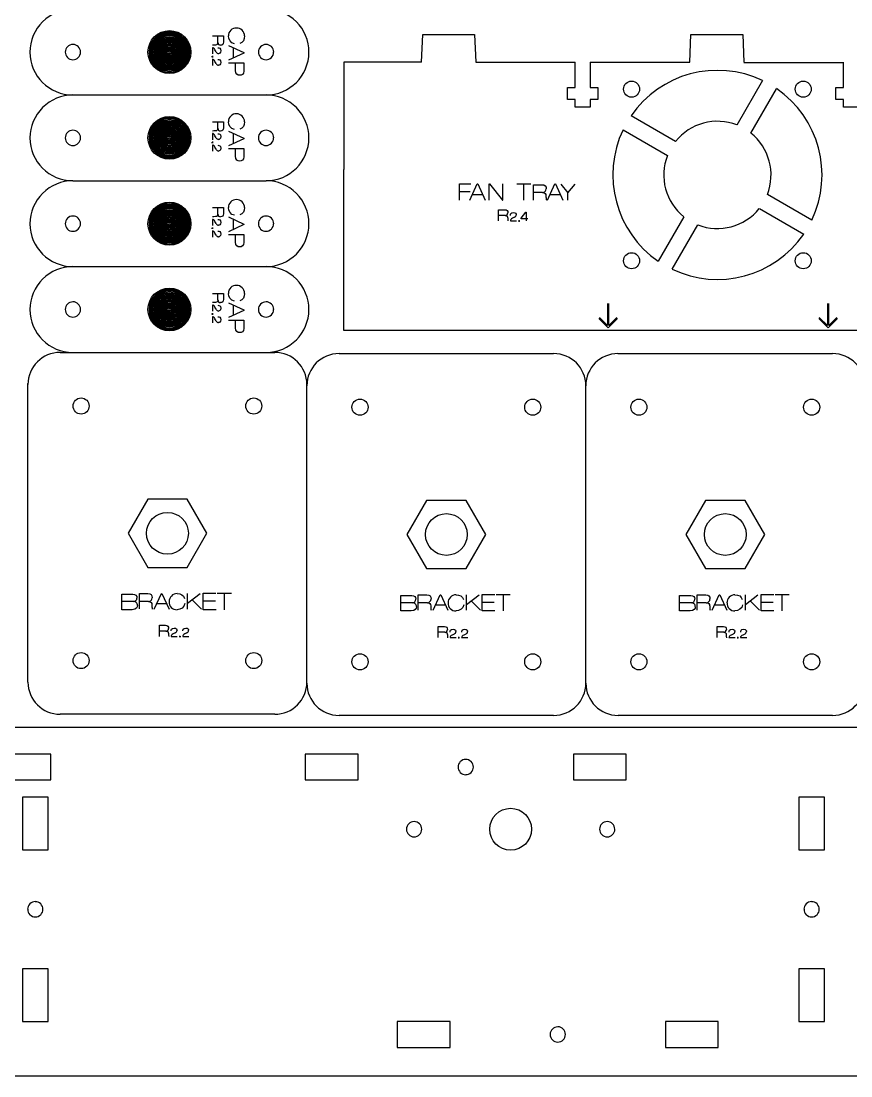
# Model space of a CAD drawing. Extents: x 49 to 1952, y 75 to 1350.
# Drawn here: x 808.9 to 963.6, y 959.5 to 1156.2 of the extents above; entities that cross this region are included whole.
import ezdxf

# ---------------------------------------------------------------- set-up
doc = ezdxf.new("R2010")
doc.units = 0
doc.header["$MEASUREMENT"] = 0
for name, color, linetype in [('4_8MM_TABS_-_PLYWOOD', 160, 'Continuous'), ('PASS_1', 1, 'Continuous'), ('PASS_2', 5, 'Continuous'), ('PASS_3', 7, 'Continuous'), ('RASTER_-_LETTERS', 3, 'Continuous'), ('RASTER_30__-_PLYWOOD', 3, 'Continuous'), ('T-SLOT_-_PLYWOOD', 7, 'Continuous')]:
    doc.layers.add(name, color=color, linetype=linetype)

msp = doc.modelspace()

# ---------------------------------------------------------------- linework, layer by layer
at = {"layer": '4_8MM_TABS_-_PLYWOOD', "color": 5}
for p, q in [((814.44, 1019.54), (804.59, 1019.54)), ((814.44, 1014.74), (814.44, 1019.54)), ((871.69, 1019.54), (861.84, 1019.54)), ((861.84, 1019.54), (861.84, 1014.74)), ((871.69, 1014.74), (871.69, 1019.54)), ((921.69, 1019.54), (911.84, 1019.54)), ((911.84, 1019.54), (911.84, 1014.74)), ((921.69, 1014.74), (921.69, 1019.54)), ((804.59, 1014.74), (814.44, 1014.74)), ((861.84, 1014.74), (871.69, 1014.74)), ((911.84, 1014.74), (921.69, 1014.74)), ((809.14, 1011.54), (809.14, 1001.69)), ((813.94, 1011.54), (809.14, 1011.54)), ((813.94, 1001.69), (813.94, 1011.54)), ((953.85, 1011.54), (953.85, 1001.69)), ((958.65, 1011.54), (953.85, 1011.54)), ((958.65, 1001.69), (958.65, 1011.54)), ((809.14, 1001.69), (813.94, 1001.69)), ((953.85, 1001.69), (958.65, 1001.69)), ((809.14, 979.51), (809.14, 969.66)), ((813.94, 979.51), (809.14, 979.51)), ((813.94, 969.66), (813.94, 979.51)), ((953.85, 979.51), (953.85, 969.66)), ((958.65, 979.51), (953.85, 979.51)), ((958.65, 969.66), (958.65, 979.51)), ((809.14, 969.66), (813.94, 969.66)), ((888.85, 969.66), (879, 969.66)), ((879, 969.66), (879, 964.86)), ((888.85, 964.86), (888.85, 969.66)), ((938.85, 969.66), (929, 969.66)), ((929, 969.66), (929, 964.86)), ((938.85, 964.86), (938.85, 969.66)), ((953.85, 969.66), (958.65, 969.66)), ((879, 964.86), (888.85, 964.86)), ((929, 964.86), (938.85, 964.86))]:
    msp.add_line(p, q, dxfattribs=at)
for centre, radius, start, end in [((891.76, 1017.14), 1.42, 89.9877, 179.9981), ((891.77, 1017.14), 1.43, 180.0473, 269.9669), ((891.77, 1017.14), 1.42, 359.9969, 90.0158), ((891.77, 1017.14), 1.42, 269.9903, 359.9969), ((811.54, 990.6), 1.43, 90.0473, 179.9669), ((811.54, 990.6), 1.42, 359.9877, 89.9981), ((956.25, 990.6), 1.43, 90.0473, 179.9669), ((956.25, 990.6), 1.42, 359.9877, 89.9981), ((811.54, 990.6), 1.42, 179.9903, 269.9969), ((811.54, 990.6), 1.42, 269.9969, 0.0158), ((956.25, 990.6), 1.42, 179.9903, 269.9969), ((956.25, 990.6), 1.42, 269.9969, 0.0158), ((908.93, 967.26), 1.42, 89.9903, 179.9969), ((908.93, 967.26), 1.43, 0.0473, 89.9669), ((908.93, 967.26), 1.42, 179.9969, 270.0158), ((908.93, 967.26), 1.42, 269.9877, 359.9981)]:
    msp.add_arc(centre, radius, start, end, dxfattribs=at)
at = {"layer": 'PASS_1'}
for p, q in [((883.53, 1148.55), (883.75, 1153.75)), ((883.75, 1153.75), (893.42, 1153.75)), ((893.42, 1153.75), (893.64, 1148.55)), ((933.53, 1148.55), (933.75, 1153.75)), ((933.75, 1153.75), (943.42, 1153.75)), ((943.42, 1153.75), (943.63, 1148.55)), ((883.53, 1148.55), (869.07, 1148.55)), ((869.07, 1148.55), (869.07, 1128.55)), ((893.64, 1148.55), (912.17, 1148.55)), ((914.97, 1148.55), (933.53, 1148.55)), ((943.63, 1148.54), (962.17, 1148.54)), ((818.54, 1142.46), (854.54, 1142.46)), ((869.07, 1098.55), (869.07, 1128.55)), ((818.54, 1126.46), (854.54, 1126.46)), ((818.54, 1110.46), (854.54, 1110.46)), ((1011.11, 1098.55), (869.07, 1098.55)), ((816.17, 1094.46), (856.16, 1094.46)), ((868.16, 1094.24), (908.16, 1094.24)), ((920.15, 1094.24), (960.15, 1094.24)), ((810.17, 1032.98), (810.17, 1088.68)), ((862.16, 1032.76), (862.16, 1088.46)), ((914.16, 1032.76), (914.16, 1088.46)), ((856.16, 1026.98), (816.17, 1026.98)), ((908.16, 1026.76), (868.16, 1026.76)), ((960.15, 1026.76), (920.16, 1026.76))]:
    msp.add_line(p, q, dxfattribs=at)
for centre in [(922.68, 1143.55), (954.68, 1143.55), (922.68, 1111.55), (954.68, 1111.55)]:
    msp.add_circle(centre, 1.5, dxfattribs=at)
for centre, radius, start, end in [((818.54, 1150.46), 8, 90, 180.0023), ((854.54, 1150.46), 8, 359.9978, 89.9999), ((818.54, 1150.46), 8, 180.0016, 270.0009), ((854.54, 1150.46), 8, 269.9996, 359.9978), ((818.54, 1134.46), 8, 90, 180.0023), ((854.54, 1134.46), 8, 359.9978, 89.9999), ((818.54, 1134.46), 8, 180.0016, 270.0009), ((854.54, 1134.46), 8, 269.9996, 359.9978), ((818.54, 1118.46), 8, 90, 180.0023), ((854.54, 1118.46), 8, 359.9978, 89.9999), ((818.54, 1118.46), 8, 180.0016, 270.0009), ((854.54, 1118.46), 8, 269.9996, 359.9978), ((818.54, 1102.46), 8, 90, 180.0023), ((854.54, 1102.46), 8, 359.9978, 89.9999), ((818.54, 1102.46), 8, 180.0016, 270.0009), ((854.54, 1102.46), 8, 269.9996, 359.9978), ((816.17, 1088.46), 6, 90, 180), ((856.16, 1088.46), 6, 0.0004, 89.9993), ((868.16, 1088.24), 6, 90, 180), ((908.16, 1088.24), 6, 0.0004, 89.9993), ((920.15, 1088.24), 6, 90, 180), ((960.15, 1088.24), 6, 0.0004, 89.9993), ((816.17, 1032.98), 6, 180, 270), ((856.16, 1032.98), 6, 270.0004, 359.9996), ((868.16, 1032.76), 6, 180, 270), ((908.16, 1032.76), 6, 270.0004, 359.9996), ((920.16, 1032.76), 6, 180, 270), ((960.15, 1032.76), 6, 270.0004, 359.9996)]:
    msp.add_arc(centre, radius, start, end, dxfattribs=at)
at = {"layer": 'PASS_2', "color": 5}
for p, q in [((947.11, 1145.13), (942.33, 1136.86)), ((944.93, 1135.36), (949.7, 1143.63)), ((930.87, 1133.79), (922.6, 1138.57)), ((921.1, 1135.97), (929.37, 1131.19)), ((956.27, 1119.12), (948, 1123.9)), ((946.5, 1121.3), (954.77, 1116.53)), ((932.44, 1119.73), (927.66, 1111.46)), ((930.26, 1109.96), (935.04, 1118.23))]:
    msp.add_line(p, q, dxfattribs=at)
for centre, radius in [((820.07, 1084.46), 1.5), ((852.26, 1084.46), 1.5), ((872.06, 1084.24), 1.5), ((904.26, 1084.24), 1.5), ((924.05, 1084.24), 1.5), ((956.25, 1084.24), 1.5), ((836.17, 1060.72), 3.9), ((888.16, 1060.5), 3.9), ((940.15, 1060.5), 3.9), ((820.07, 1036.98), 1.5), ((852.26, 1036.98), 1.5), ((872.06, 1036.76), 1.5), ((904.26, 1036.76), 1.5), ((924.05, 1036.76), 1.5), ((956.25, 1036.76), 1.5)]:
    msp.add_circle(centre, radius, dxfattribs=at)
for centre, radius, start, end in [((818.54, 1150.46), 1.42, 89.9937, 180.0077), ((818.54, 1150.46), 1.43, 0.0249, 89.9609), ((854.54, 1150.46), 1.42, 89.9937, 180.0077), ((854.54, 1150.46), 1.43, 0.0249, 89.9609), ((818.54, 1150.46), 1.42, 179.9869, 270.0131), ((818.54, 1150.46), 1.42, 270.0131, 359.9997), ((854.54, 1150.46), 1.42, 179.9869, 270.0131), ((854.54, 1150.46), 1.42, 270.0131, 359.9997), ((938.68, 1127.55), 19.5, 64.4117, 145.5883), ((938.68, 1127.55), 19.5, 334.4117, 55.5883), ((938.68, 1127.55), 10, 68.6269, 141.3731), ((818.54, 1134.46), 1.42, 89.9937, 180.0077), ((818.54, 1134.46), 1.43, 0.0249, 89.9609), ((854.54, 1134.46), 1.42, 89.9937, 180.0077), ((854.54, 1134.46), 1.43, 0.0249, 89.9609), ((938.68, 1127.55), 19.5, 154.4117, 235.5883), ((938.68, 1127.55), 10, 338.6269, 51.3731), ((818.54, 1134.46), 1.42, 179.9869, 270.0131), ((818.54, 1134.46), 1.42, 270.0131, 359.9997), ((854.54, 1134.46), 1.42, 179.9869, 270.0131), ((854.54, 1134.46), 1.42, 270.0131, 359.9997), ((938.68, 1127.55), 10, 158.6269, 231.3731), ((938.68, 1127.55), 10, 248.6269, 321.3731), ((818.54, 1118.46), 1.42, 89.9937, 180.0077), ((818.54, 1118.46), 1.43, 0.0249, 89.9609), ((854.54, 1118.46), 1.42, 89.9937, 180.0077), ((854.54, 1118.46), 1.43, 0.0249, 89.9609), ((818.54, 1118.46), 1.42, 179.9869, 270.0131), ((818.54, 1118.46), 1.42, 270.0131, 359.9997), ((854.54, 1118.46), 1.42, 179.9869, 270.0131), ((854.54, 1118.46), 1.42, 270.0131, 359.9997), ((938.68, 1127.55), 19.5, 244.4117, 325.5883), ((818.54, 1102.46), 1.42, 89.9937, 180.0077), ((818.54, 1102.46), 1.43, 0.0249, 89.9609), ((854.54, 1102.46), 1.42, 89.9937, 180.0077), ((854.54, 1102.46), 1.43, 0.0249, 89.9609), ((818.54, 1102.46), 1.42, 179.9869, 270.0131), ((818.54, 1102.46), 1.42, 270.0131, 359.9997), ((854.54, 1102.46), 1.42, 179.9869, 270.0131), ((854.54, 1102.46), 1.42, 270.0131, 359.9997), ((882.14, 1005.54), 1.42, 89.987, 180.013), ((882.14, 1005.54), 1.42, 179.9954, 270.006), ((882.14, 1005.54), 1.42, 359.9988, 89.987), ((882.14, 1005.54), 1.43, 270.037, 359.9758), ((918.14, 1005.54), 1.42, 89.9881, 180.0133), ((918.14, 1005.54), 1.42, 179.9949, 270.0051), ((918.14, 1005.54), 1.42, 359.9977, 89.9881), ((918.14, 1005.54), 1.43, 270.0379, 359.9749)]:
    msp.add_arc(centre, radius, start, end, dxfattribs=at)
at = {"layer": 'PASS_3'}
for p, q in [((666.14, 1024.54), (1010.14, 1024.54)), ((750.61, 959.54), (925.62, 959.54)), ((925.62, 959.54), (1010.28, 959.54))]:
    msp.add_line(p, q, dxfattribs=at)
at = {"layer": 'RASTER_-_LETTERS'}
for p, q in [((844.54, 1153.46), (846.62, 1153.46)), ((845.55, 1152.24), (845.55, 1153.46)), ((846.62, 1153.46), (846.62, 1152.32)), ((844.54, 1151.27), (844.54, 1150.12)), ((845.22, 1150.49), (845.02, 1150.87)), ((847.54, 1151.71), (850.41, 1150.39)), ((848.49, 1149.4), (848.49, 1151.28)), ((844.4, 1149.62), (844.68, 1149.62)), ((844.54, 1149.76), (844.54, 1149.48)), ((844.54, 1149.11), (844.54, 1147.96)), ((850.41, 1150.28), (847.54, 1148.96)), ((850.41, 1150.39), (850.41, 1150.28)), ((845.22, 1148.33), (845.02, 1148.71)), ((847.54, 1148.46), (850.4, 1148.46)), ((848.84, 1147.04), (848.85, 1148.46)), ((850.4, 1148.46), (850.4, 1146.93)), ((844.54, 1137.46), (846.62, 1137.46)), ((845.55, 1136.24), (845.55, 1137.46)), ((846.62, 1137.46), (846.62, 1136.32)), ((844.54, 1135.27), (844.54, 1134.12)), ((847.54, 1135.71), (850.41, 1134.39)), ((848.49, 1133.4), (848.49, 1135.28)), ((844.4, 1133.62), (844.68, 1133.62)), ((844.54, 1133.76), (844.54, 1133.48)), ((844.54, 1133.11), (844.54, 1131.96)), ((845.22, 1134.49), (845.02, 1134.87)), ((850.41, 1134.28), (847.54, 1132.96)), ((850.41, 1134.39), (850.41, 1134.28)), ((845.22, 1132.33), (845.02, 1132.71)), ((847.54, 1132.46), (850.4, 1132.46)), ((848.84, 1131.04), (848.85, 1132.46)), ((850.4, 1132.46), (850.4, 1130.93)), ((890.6, 1122.86), (890.6, 1125.88)), ((890.6, 1125.88), (892.72, 1125.88)), ((892.52, 1122.86), (893.91, 1125.88)), ((893.91, 1125.88), (894.02, 1125.88)), ((894.02, 1125.88), (895.41, 1122.86)), ((896.12, 1122.86), (896.12, 1125.88)), ((896.12, 1125.88), (896.23, 1125.88)), ((896.23, 1125.88), (898.61, 1122.86)), ((898.71, 1122.86), (898.71, 1125.88)), ((901.29, 1125.88), (903.9, 1125.88)), ((902.6, 1122.86), (902.6, 1125.88)), ((904.4, 1122.86), (904.4, 1125.73)), ((904.4, 1125.73), (905.98, 1125.73)), ((906.99, 1122.86), (908.38, 1125.88)), ((908.38, 1125.88), (908.49, 1125.88)), ((908.49, 1125.88), (909.87, 1122.86)), ((909.47, 1125.85), (910.8, 1124.21)), ((910.8, 1124.21), (912.14, 1125.85)), ((890.6, 1124.47), (892.6, 1124.47)), ((894.95, 1123.85), (892.97, 1123.85)), ((906.09, 1124.25), (904.4, 1124.25)), ((909.41, 1123.85), (907.44, 1123.85)), ((910.8, 1122.86), (910.8, 1124.21)), ((844.54, 1121.46), (846.62, 1121.46)), ((845.55, 1120.24), (845.55, 1121.46)), ((846.62, 1121.46), (846.62, 1120.32)), ((898.61, 1122.86), (898.71, 1122.86)), ((844.54, 1119.27), (844.54, 1118.12)), ((847.54, 1119.71), (850.41, 1118.39)), ((848.49, 1117.4), (848.49, 1119.28)), ((897.9, 1118.97), (897.9, 1121.05)), ((897.9, 1121.05), (899.04, 1121.05)), ((899.12, 1119.98), (897.9, 1119.98)), ((900.87, 1119.65), (900.49, 1119.46)), ((902.08, 1119.46), (902.98, 1120.59)), ((902.08, 1119.39), (902.08, 1119.46)), ((903.04, 1119.39), (902.08, 1119.39)), ((902.98, 1120.59), (903.04, 1120.59)), ((903.04, 1120.59), (903.04, 1119.39)), ((903.37, 1119.39), (903.04, 1119.39)), ((903.04, 1119.39), (903.04, 1118.97)), ((844.4, 1117.62), (844.68, 1117.62)), ((844.54, 1117.76), (844.54, 1117.48)), ((845.22, 1118.49), (845.02, 1118.87)), ((850.41, 1118.28), (847.54, 1116.96)), ((850.41, 1118.39), (850.41, 1118.28)), ((900.09, 1118.97), (901.24, 1118.97)), ((901.6, 1118.97), (901.88, 1118.97)), ((901.74, 1118.83), (901.74, 1119.11)), ((844.54, 1117.11), (844.54, 1115.96)), ((845.22, 1116.33), (845.02, 1116.71)), ((847.54, 1116.46), (850.4, 1116.46)), ((848.84, 1115.04), (848.85, 1116.46)), ((850.4, 1116.46), (850.4, 1114.93)), ((844.54, 1105.46), (846.62, 1105.46)), ((845.55, 1104.24), (845.55, 1105.46)), ((846.62, 1105.46), (846.62, 1104.32)), ((847.54, 1103.71), (850.41, 1102.39)), ((918.18, 1103.55), (918.18, 1099.46)), ((918.43, 1099.46), (918.43, 1103.55)), ((959.18, 1103.55), (959.18, 1099.46)), ((959.43, 1099.46), (959.43, 1103.55)), ((844.4, 1101.62), (844.68, 1101.62)), ((844.54, 1103.27), (844.54, 1102.12)), ((844.54, 1101.76), (844.54, 1101.48)), ((845.22, 1102.49), (845.02, 1102.87)), ((850.41, 1102.28), (847.54, 1100.96)), ((848.49, 1101.4), (848.49, 1103.28)), ((850.41, 1102.39), (850.41, 1102.28)), ((844.54, 1101.11), (844.54, 1099.96)), ((845.22, 1100.33), (845.02, 1100.71)), ((847.54, 1100.46), (850.4, 1100.46)), ((848.84, 1099.04), (848.85, 1100.46)), ((850.4, 1100.46), (850.4, 1098.93)), ((918.31, 1099.03), (916.57, 1100.77)), ((918.18, 1099.46), (916.68, 1100.96)), ((920.05, 1100.77), (918.31, 1099.03)), ((919.93, 1100.95), (918.43, 1099.46)), ((959.31, 1099.03), (957.57, 1100.77)), ((959.18, 1099.46), (957.68, 1100.96)), ((961.05, 1100.77), (959.31, 1099.03)), ((960.93, 1100.95), (959.43, 1099.46)), ((832.49, 1067.09), (828.82, 1060.72)), ((839.84, 1067.09), (832.49, 1067.09)), ((843.52, 1060.72), (839.84, 1067.09)), ((884.48, 1066.86), (880.81, 1060.5)), ((891.83, 1066.86), (884.48, 1066.86)), ((895.51, 1060.5), (891.83, 1066.86)), ((936.48, 1066.86), (932.8, 1060.5)), ((943.83, 1066.86), (936.48, 1066.86)), ((947.5, 1060.5), (943.83, 1066.86)), ((828.82, 1060.72), (832.49, 1054.36)), ((839.84, 1054.36), (843.52, 1060.72)), ((880.81, 1060.5), (884.48, 1054.13)), ((891.83, 1054.13), (895.51, 1060.5)), ((932.8, 1060.5), (936.48, 1054.13)), ((943.83, 1054.13), (947.5, 1060.5)), ((832.49, 1054.36), (839.84, 1054.36)), ((884.48, 1054.13), (891.83, 1054.13)), ((936.48, 1054.13), (943.83, 1054.13)), ((827.66, 1049.35), (829.72, 1049.35)), ((827.66, 1046.48), (827.66, 1049.35)), ((830.94, 1046.61), (830.94, 1049.48)), ((830.94, 1049.48), (832.52, 1049.48)), ((833.72, 1046.6), (835.04, 1049.47)), ((835.04, 1049.47), (835.15, 1049.47)), ((835.15, 1049.47), (836.47, 1046.6)), ((839.91, 1046.6), (839.91, 1049.47)), ((839.91, 1047.67), (842.27, 1049.47)), ((842.83, 1046.48), (842.83, 1049.53)), ((842.83, 1049.53), (845.2, 1049.53)), ((845.46, 1049.53), (848.09, 1049.53)), ((846.79, 1046.48), (846.79, 1049.53)), ((879.65, 1049.13), (881.71, 1049.13)), ((879.65, 1046.26), (879.65, 1049.13)), ((882.93, 1046.39), (882.93, 1049.26)), ((882.93, 1049.26), (884.51, 1049.26)), ((885.71, 1046.37), (887.03, 1049.25)), ((887.03, 1049.25), (887.14, 1049.25)), ((887.14, 1049.25), (888.46, 1046.37)), ((891.9, 1046.37), (891.9, 1049.25)), ((891.9, 1047.45), (894.26, 1049.25)), ((894.82, 1046.26), (894.82, 1049.31)), ((894.82, 1049.31), (897.19, 1049.31)), ((897.46, 1049.31), (900.08, 1049.31)), ((898.78, 1046.26), (898.78, 1049.31)), ((931.64, 1049.13), (933.7, 1049.13)), ((931.64, 1046.26), (931.64, 1049.13)), ((934.92, 1046.39), (934.92, 1049.26)), ((934.92, 1049.26), (936.5, 1049.26)), ((937.71, 1046.37), (939.03, 1049.25)), ((939.03, 1049.25), (939.13, 1049.25)), ((939.13, 1049.25), (940.45, 1046.37)), ((943.89, 1047.45), (946.25, 1049.25)), ((943.89, 1046.37), (943.89, 1049.25)), ((946.81, 1046.26), (946.81, 1049.31)), ((946.81, 1049.31), (949.18, 1049.31)), ((949.45, 1049.31), (952.08, 1049.31)), ((950.77, 1046.26), (950.77, 1049.31)), ((829.86, 1047.98), (827.66, 1047.99)), ((829.61, 1046.48), (827.66, 1046.48)), ((832.62, 1048), (830.94, 1048)), ((836.03, 1047.55), (834.15, 1047.55)), ((840.78, 1048.33), (842.53, 1046.6)), ((842.83, 1048.11), (845.1, 1048.11)), ((845.22, 1046.48), (842.83, 1046.48)), ((881.85, 1047.76), (879.65, 1047.77)), ((884.62, 1047.78), (882.93, 1047.78)), ((888.02, 1047.32), (886.14, 1047.32)), ((892.77, 1048.11), (894.52, 1046.37)), ((894.82, 1047.89), (897.09, 1047.89)), ((933.84, 1047.76), (931.64, 1047.77)), ((936.61, 1047.78), (934.92, 1047.78)), ((940.01, 1047.32), (938.14, 1047.32)), ((944.76, 1048.11), (946.52, 1046.37)), ((946.81, 1047.89), (949.08, 1047.89)), ((881.61, 1046.26), (879.65, 1046.26)), ((897.22, 1046.26), (894.82, 1046.26)), ((933.6, 1046.26), (931.64, 1046.26)), ((949.21, 1046.26), (946.81, 1046.26)), ((834.66, 1041.48), (834.66, 1043.56)), ((834.66, 1043.56), (835.81, 1043.56)), ((886.65, 1041.26), (886.65, 1043.34)), ((886.65, 1043.34), (887.8, 1043.34)), ((938.64, 1041.26), (938.64, 1043.34)), ((938.64, 1043.34), (939.79, 1043.34)), ((835.88, 1042.49), (834.66, 1042.49)), ((836.85, 1041.48), (838, 1041.48)), ((837.63, 1042.16), (837.25, 1041.97)), ((838.36, 1041.48), (838.64, 1041.48)), ((838.5, 1041.34), (838.5, 1041.62)), ((839.01, 1041.48), (840.16, 1041.48)), ((839.79, 1042.16), (839.41, 1041.97)), ((887.87, 1042.27), (886.65, 1042.27)), ((888.84, 1041.26), (890, 1041.26)), ((889.62, 1041.94), (889.25, 1041.75)), ((890.36, 1041.26), (890.63, 1041.26)), ((890.5, 1041.12), (890.5, 1041.4)), ((891, 1041.26), (892.16, 1041.26)), ((891.78, 1041.94), (891.41, 1041.75)), ((939.87, 1042.27), (938.64, 1042.27)), ((940.83, 1041.26), (941.99, 1041.26)), ((941.62, 1041.94), (941.24, 1041.75)), ((942.35, 1041.26), (942.63, 1041.26)), ((942.49, 1041.12), (942.49, 1041.4)), ((942.99, 1041.26), (944.15, 1041.26)), ((943.78, 1041.94), (943.4, 1041.75))]:
    msp.add_line(p, q, dxfattribs=at)
for centre, radius, start, end in [((848.96, 1153.53), 1.42, 86.8394, 182.7048), ((849.05, 1153.46), 1.49, 0, 90.441), ((845.05, 1149), 2.77, 88.6921, 100.625), ((846.05, 1152.24), 0.496, 179.9266, 270.0588), ((845.71, 1150.7), 0.533, 202.8439, 267.5702), ((845.71, 1148.54), 0.533, 202.8439, 267.5702), ((848.96, 1137.53), 1.42, 86.8394, 182.7048), ((849.05, 1137.46), 1.49, 0, 90.441), ((845.05, 1133), 2.77, 88.6921, 100.625), ((846.05, 1136.24), 0.496, 179.9266, 270.0588), ((845.71, 1134.7), 0.533, 202.8439, 267.5702), ((845.71, 1132.54), 0.533, 202.8439, 267.5702), ((906.09, 1124.94), 0.684, 269.9525, 0.0505), ((910.58, 1123.56), 3.85, 178.7122, 190.5459), ((848.96, 1121.53), 1.42, 86.8394, 182.7048), ((849.05, 1121.46), 1.49, 0, 90.441), ((845.05, 1117), 2.77, 88.6921, 100.625), ((846.05, 1120.24), 0.496, 179.9266, 270.0588), ((899.12, 1120.48), 0.496, 269.9266, 0.0588), ((902.36, 1119.48), 2.77, 178.6921, 190.625), ((900.66, 1120.14), 0.533, 292.8439, 357.5702), ((845.71, 1118.7), 0.533, 202.8439, 267.5702), ((845.71, 1116.54), 0.533, 202.8439, 267.5702), ((848.96, 1105.53), 1.42, 86.8394, 182.7048), ((849.05, 1105.46), 1.49, 0, 90.441), ((845.05, 1101.01), 2.77, 88.6921, 100.625), ((846.05, 1104.24), 0.496, 179.9266, 270.0588), ((845.71, 1102.7), 0.533, 202.8439, 267.5702), ((845.71, 1100.54), 0.533, 202.8439, 267.5702), ((829.83, 1048.65), 0.661, 272.2613, 359.2086), ((832.63, 1048.69), 0.684, 269.9525, 0.0505), ((837.97, 1047.98), 1.49, 90, 180.441), ((881.82, 1048.43), 0.661, 272.2613, 359.2086), ((884.62, 1048.47), 0.684, 269.9525, 0.0505), ((889.96, 1047.76), 1.49, 90, 180.441), ((933.81, 1048.43), 0.661, 272.2613, 359.2086), ((936.61, 1048.47), 0.684, 269.9525, 0.0505), ((941.95, 1047.76), 1.49, 90, 180.441), ((829.9, 1047.3), 0.684, 356.8598, 93.4677), ((837.11, 1047.31), 3.85, 178.7122, 190.5459), ((837.9, 1047.89), 1.42, 176.8394, 272.7048), ((881.89, 1047.08), 0.684, 356.8598, 93.4677), ((889.1, 1047.09), 3.85, 178.7122, 190.5459), ((889.89, 1047.67), 1.42, 176.8394, 272.7048), ((933.88, 1047.08), 0.684, 356.8598, 93.4677), ((941.09, 1047.09), 3.85, 178.7122, 190.5459), ((941.89, 1047.67), 1.42, 176.8394, 272.7048), ((835.89, 1042.99), 0.496, 269.9266, 0.0588), ((837.42, 1042.65), 0.533, 292.8439, 357.5702), ((839.58, 1042.65), 0.533, 292.8439, 357.5702), ((887.88, 1042.77), 0.496, 269.9266, 0.0588), ((939.87, 1042.77), 0.496, 269.9266, 0.0588), ((839.12, 1041.99), 2.77, 178.6921, 190.625), ((891.11, 1041.77), 2.77, 178.6921, 190.625), ((889.42, 1042.43), 0.533, 292.8439, 357.5702), ((891.58, 1042.43), 0.533, 292.8439, 357.5702), ((943.1, 1041.77), 2.77, 178.6921, 190.625), ((941.41, 1042.43), 0.533, 292.8439, 357.5702), ((943.57, 1042.43), 0.533, 292.8439, 357.5702)]:
    msp.add_arc(centre, radius, start, end, dxfattribs=at)
for points in [[(848.69, 1152.02), (847.92, 1152.11), (847.57, 1152.8), (847.54, 1153.46)], [(850.54, 1153.46), (850.54, 1152.78), (850.26, 1152.24), (849.64, 1152.09)], [(845.02, 1150.87), (844.86, 1151.15), (844.77, 1151.27), (844.54, 1151.27)], [(845.55, 1152.24), (845.55, 1151.92), (845.4, 1151.77), (845.11, 1151.78)], [(845.57, 1151.24), (845.74, 1151.24), (846.12, 1151.23), (846.12, 1150.69)], [(846.62, 1152.32), (846.62, 1151.9), (846.42, 1151.74), (846.05, 1151.74)], [(845.02, 1148.71), (844.86, 1148.99), (844.77, 1149.11), (844.54, 1149.11)], [(845.57, 1149.08), (845.74, 1149.08), (846.12, 1149.07), (846.12, 1148.53)], [(846.12, 1150.69), (846.12, 1150.25), (845.84, 1150.16), (845.69, 1150.16)], [(846.12, 1148.53), (846.12, 1148.09), (845.84, 1148), (845.69, 1148)], [(849.62, 1146.13), (849.24, 1146.13), (848.84, 1146.33), (848.84, 1147.04)], [(850.4, 1146.93), (850.4, 1146.32), (850.05, 1146.13), (849.62, 1146.13)], [(848.69, 1136.02), (847.92, 1136.11), (847.57, 1136.8), (847.54, 1137.46)], [(850.54, 1137.46), (850.54, 1136.78), (850.26, 1136.24), (849.64, 1136.09)], [(845.02, 1134.87), (844.86, 1135.15), (844.77, 1135.27), (844.54, 1135.27)], [(845.55, 1136.24), (845.55, 1135.92), (845.4, 1135.77), (845.11, 1135.78)], [(845.57, 1135.24), (845.74, 1135.24), (846.12, 1135.23), (846.12, 1134.69)], [(846.62, 1136.32), (846.62, 1135.9), (846.42, 1135.74), (846.05, 1135.74)], [(845.02, 1132.71), (844.86, 1132.99), (844.77, 1133.11), (844.54, 1133.11)], [(845.57, 1133.08), (845.74, 1133.08), (846.12, 1133.07), (846.12, 1132.53)], [(846.12, 1134.69), (846.12, 1134.25), (845.84, 1134.16), (845.69, 1134.17)], [(846.12, 1132.53), (846.12, 1132.09), (845.84, 1132), (845.69, 1132.01)], [(849.62, 1130.13), (849.24, 1130.13), (848.84, 1130.33), (848.84, 1131.04)], [(850.4, 1130.93), (850.4, 1130.32), (850.05, 1130.13), (849.62, 1130.13)], [(905.98, 1125.73), (906.56, 1125.73), (906.78, 1125.45), (906.78, 1124.94)], [(906.09, 1124.25), (906.53, 1124.25), (906.73, 1124.04), (906.72, 1123.65)], [(848.69, 1120.02), (847.92, 1120.11), (847.57, 1120.8), (847.54, 1121.46)], [(850.54, 1121.46), (850.54, 1120.78), (850.26, 1120.24), (849.64, 1120.09)], [(845.02, 1118.87), (844.86, 1119.15), (844.77, 1119.27), (844.54, 1119.27)], [(845.55, 1120.24), (845.55, 1119.92), (845.4, 1119.77), (845.11, 1119.78)], [(845.57, 1119.24), (845.74, 1119.24), (846.12, 1119.23), (846.12, 1118.69)], [(846.62, 1120.32), (846.62, 1119.9), (846.42, 1119.74), (846.05, 1119.74)], [(899.04, 1121.05), (899.46, 1121.05), (899.62, 1120.85), (899.62, 1120.48)], [(899.12, 1119.98), (899.44, 1119.98), (899.59, 1119.83), (899.58, 1119.54)], [(900.49, 1119.46), (900.21, 1119.29), (900.09, 1119.2), (900.09, 1118.97)], [(900.12, 1120), (900.12, 1120.17), (900.13, 1120.55), (900.67, 1120.55)], [(900.67, 1120.55), (901.11, 1120.55), (901.2, 1120.27), (901.2, 1120.12)], [(846.12, 1118.69), (846.12, 1118.25), (845.84, 1118.16), (845.69, 1118.17)], [(845.02, 1116.71), (844.86, 1116.99), (844.77, 1117.11), (844.54, 1117.11)], [(845.57, 1117.08), (845.74, 1117.08), (846.12, 1117.07), (846.12, 1116.53)], [(846.12, 1116.53), (846.12, 1116.09), (845.84, 1116), (845.69, 1116.01)], [(849.62, 1114.13), (849.24, 1114.13), (848.84, 1114.33), (848.84, 1115.04)], [(850.4, 1114.93), (850.4, 1114.32), (850.05, 1114.13), (849.62, 1114.13)], [(848.69, 1104.02), (847.92, 1104.11), (847.57, 1104.8), (847.54, 1105.46)], [(850.54, 1105.46), (850.54, 1104.78), (850.26, 1104.24), (849.64, 1104.09)], [(845.55, 1104.24), (845.55, 1103.92), (845.4, 1103.77), (845.11, 1103.78)], [(846.62, 1104.32), (846.62, 1103.9), (846.42, 1103.74), (846.05, 1103.74)], [(845.02, 1102.87), (844.86, 1103.15), (844.77, 1103.27), (844.54, 1103.27)], [(845.57, 1103.24), (845.74, 1103.24), (846.12, 1103.23), (846.12, 1102.69)], [(846.12, 1102.69), (846.12, 1102.25), (845.84, 1102.16), (845.69, 1102.17)], [(845.02, 1100.71), (844.86, 1100.99), (844.77, 1101.11), (844.54, 1101.11)], [(845.57, 1101.08), (845.74, 1101.08), (846.12, 1101.07), (846.12, 1100.53)], [(846.12, 1100.53), (846.12, 1100.09), (845.84, 1100), (845.69, 1100.01)], [(849.62, 1098.14), (849.24, 1098.14), (848.84, 1098.33), (848.84, 1099.04)], [(850.4, 1098.93), (850.4, 1098.32), (850.05, 1098.14), (849.62, 1098.14)], [(829.72, 1049.35), (830.17, 1049.35), (830.5, 1049.11), (830.49, 1048.64)], [(832.52, 1049.48), (833.09, 1049.48), (833.31, 1049.21), (833.31, 1048.69)], [(837.97, 1049.47), (838.65, 1049.47), (839.19, 1049.19), (839.34, 1048.57)], [(881.71, 1049.13), (882.17, 1049.13), (882.49, 1048.89), (882.48, 1048.42)], [(884.51, 1049.26), (885.09, 1049.26), (885.3, 1048.98), (885.3, 1048.47)], [(889.96, 1049.25), (890.64, 1049.25), (891.18, 1048.97), (891.33, 1048.35)], [(933.7, 1049.13), (934.16, 1049.13), (934.48, 1048.89), (934.48, 1048.42)], [(936.5, 1049.26), (937.08, 1049.26), (937.29, 1048.98), (937.3, 1048.47)], [(941.95, 1049.25), (942.63, 1049.25), (943.17, 1048.97), (943.32, 1048.35)], [(830.58, 1047.26), (830.58, 1046.93), (830.37, 1046.48), (829.61, 1046.48)], [(832.62, 1048), (833.07, 1048), (833.27, 1047.79), (833.26, 1047.4)], [(839.41, 1047.62), (839.32, 1046.85), (838.63, 1046.5), (837.97, 1046.47)], [(882.57, 1047.04), (882.57, 1046.71), (882.36, 1046.26), (881.61, 1046.26)], [(884.62, 1047.78), (885.06, 1047.78), (885.26, 1047.57), (885.25, 1047.18)], [(891.4, 1047.4), (891.32, 1046.63), (890.62, 1046.28), (889.96, 1046.25)], [(934.56, 1047.04), (934.56, 1046.71), (934.35, 1046.26), (933.6, 1046.26)], [(936.61, 1047.78), (937.05, 1047.78), (937.25, 1047.57), (937.24, 1047.18)], [(943.39, 1047.4), (943.31, 1046.63), (942.61, 1046.28), (941.95, 1046.25)], [(835.81, 1043.56), (836.22, 1043.56), (836.38, 1043.37), (836.38, 1043)], [(836.88, 1042.51), (836.88, 1042.68), (836.89, 1043.06), (837.43, 1043.06)], [(837.43, 1043.06), (837.87, 1043.06), (837.96, 1042.78), (837.96, 1042.63)], [(839.04, 1042.51), (839.04, 1042.68), (839.05, 1043.06), (839.59, 1043.06)], [(839.59, 1043.06), (840.03, 1043.06), (840.12, 1042.78), (840.12, 1042.63)], [(887.8, 1043.34), (888.22, 1043.34), (888.37, 1043.15), (888.37, 1042.77)], [(888.88, 1042.29), (888.88, 1042.46), (888.88, 1042.84), (889.43, 1042.84)], [(889.43, 1042.84), (889.86, 1042.84), (889.96, 1042.56), (889.95, 1042.41)], [(891.04, 1042.29), (891.04, 1042.46), (891.04, 1042.84), (891.59, 1042.84)], [(891.59, 1042.84), (892.02, 1042.84), (892.12, 1042.56), (892.11, 1042.41)], [(939.79, 1043.34), (940.21, 1043.34), (940.37, 1043.15), (940.37, 1042.77)], [(940.87, 1042.29), (940.87, 1042.46), (940.87, 1042.84), (941.42, 1042.84)], [(941.42, 1042.84), (941.85, 1042.84), (941.95, 1042.56), (941.94, 1042.41)], [(943.03, 1042.29), (943.03, 1042.46), (943.03, 1042.84), (943.58, 1042.84)], [(943.58, 1042.84), (944.01, 1042.84), (944.11, 1042.56), (944.1, 1042.41)], [(835.88, 1042.49), (836.2, 1042.49), (836.35, 1042.34), (836.34, 1042.05)], [(837.25, 1041.97), (836.97, 1041.8), (836.85, 1041.71), (836.85, 1041.48)], [(839.41, 1041.97), (839.13, 1041.8), (839.01, 1041.71), (839.01, 1041.48)], [(887.87, 1042.27), (888.2, 1042.27), (888.34, 1042.12), (888.34, 1041.83)], [(889.25, 1041.75), (888.96, 1041.58), (888.85, 1041.49), (888.84, 1041.26)], [(891.41, 1041.75), (891.12, 1041.58), (891.01, 1041.49), (891, 1041.26)], [(939.87, 1042.27), (940.19, 1042.27), (940.33, 1042.12), (940.33, 1041.83)], [(941.24, 1041.75), (940.96, 1041.58), (940.84, 1041.49), (940.83, 1041.26)], [(943.4, 1041.75), (943.12, 1041.58), (943, 1041.49), (942.99, 1041.26)]]:
    msp.add_open_spline(points, degree=3, dxfattribs=at)
at = {"layer": 'RASTER_30__-_PLYWOOD'}
for centre in [(836.54, 1150.46), (836.54, 1134.46), (836.54, 1118.46), (836.54, 1102.46)]:
    msp.add_circle(centre, 4, dxfattribs=at)
for centre, radius, start, end in [((836.54, 1150.46), 3.8, 90, 180), ((836.54, 1150.46), 3.6, 90, 180), ((836.54, 1150.46), 3.4, 90, 180), ((836.54, 1150.46), 3.2, 90, 180), ((836.54, 1150.46), 3, 90, 180), ((836.54, 1150.46), 2.8, 90, 180), ((836.54, 1150.46), 2.6, 90, 180), ((836.54, 1150.46), 2.4, 90, 180), ((836.54, 1150.46), 3.8, 360, 90), ((836.54, 1150.46), 3.6, 360, 90), ((836.54, 1150.46), 3.4, 360, 90), ((836.54, 1150.46), 3.2, 360, 90), ((836.54, 1150.46), 3, 360, 90), ((836.54, 1150.46), 2.8, 360, 90), ((836.54, 1150.46), 2.6, 360, 90), ((836.54, 1150.46), 2.4, 360, 90), ((836.54, 1150.46), 2.2, 90, 180), ((836.54, 1150.46), 2, 90, 180), ((836.54, 1150.46), 1.8, 90, 180), ((836.54, 1150.46), 1.6, 90, 180), ((836.54, 1150.46), 1.4, 90, 180), ((836.54, 1150.46), 1.2, 90, 180), ((836.54, 1150.46), 1, 90, 180), ((836.54, 1150.46), 0.8, 90, 180), ((836.54, 1150.46), 0.6, 90, 180), ((836.54, 1150.46), 0.4, 90, 180), ((836.54, 1150.46), 2.2, 360, 90), ((836.54, 1150.46), 2, 360, 90), ((836.54, 1150.46), 1.8, 360, 90), ((836.54, 1150.46), 1.6, 360, 90), ((836.54, 1150.46), 1.4, 360, 90), ((836.54, 1150.46), 1.2, 360, 90), ((836.54, 1150.46), 1, 360, 90), ((836.54, 1150.46), 0.8, 360, 90), ((836.54, 1150.46), 0.6, 360, 90), ((836.54, 1150.46), 0.4, 360, 90), ((836.54, 1150.46), 3.8, 180, 270), ((836.54, 1150.46), 3.6, 180, 270), ((836.54, 1150.46), 3.4, 180, 270), ((836.54, 1150.46), 3.2, 180, 270), ((836.54, 1150.46), 3, 180, 270), ((836.54, 1150.46), 2.8, 180, 270), ((836.54, 1150.46), 2.6, 180, 270), ((836.54, 1150.46), 2.4, 180, 270), ((836.54, 1150.46), 2.2, 180, 270), ((836.54, 1150.46), 2, 180, 270), ((836.54, 1150.46), 1.8, 180, 270), ((836.54, 1150.46), 1.6, 180, 270), ((836.54, 1150.46), 1.4, 180, 270), ((836.54, 1150.46), 1.2, 180, 270), ((836.54, 1150.46), 1, 180, 270), ((836.54, 1150.46), 0.8, 180, 270), ((836.54, 1150.46), 0.6, 180, 270), ((836.54, 1150.46), 0.4, 180, 270), ((836.54, 1150.46), 0.2, 90, 180), ((836.54, 1150.46), 0.2, 180, 270), ((836.54, 1150.46), 0.2, 360, 90), ((836.54, 1150.46), 0.2, 270, 360), ((836.54, 1150.46), 0.4, 270, 360), ((836.54, 1150.46), 0.6, 270, 360), ((836.54, 1150.46), 0.8, 270, 360), ((836.54, 1150.46), 1, 270, 360), ((836.54, 1150.46), 1.2, 270, 360), ((836.54, 1150.46), 1.4, 270, 360), ((836.54, 1150.46), 1.6, 270, 360), ((836.54, 1150.46), 1.8, 270, 360), ((836.54, 1150.46), 2, 270, 360), ((836.54, 1150.46), 2.2, 270, 360), ((836.54, 1150.46), 2.4, 270, 360), ((836.54, 1150.46), 2.6, 270, 360), ((836.54, 1150.46), 2.8, 270, 360), ((836.54, 1150.46), 3, 270, 360), ((836.54, 1150.46), 3.2, 270, 360), ((836.54, 1150.46), 3.4, 270, 360), ((836.54, 1150.46), 3.6, 270, 360), ((836.54, 1150.46), 3.8, 270, 360), ((836.54, 1134.46), 3.8, 90, 180), ((836.54, 1134.46), 3.6, 90, 180), ((836.54, 1134.46), 3.4, 90, 180), ((836.54, 1134.46), 3.2, 90, 180), ((836.54, 1134.46), 3, 90, 180), ((836.54, 1134.46), 2.8, 90, 180), ((836.54, 1134.46), 2.6, 90, 180), ((836.54, 1134.46), 3.8, 360, 90), ((836.54, 1134.46), 3.6, 360, 90), ((836.54, 1134.46), 3.4, 360, 90), ((836.54, 1134.46), 3.2, 360, 90), ((836.54, 1134.46), 3, 360, 90), ((836.54, 1134.46), 2.8, 360, 90), ((836.54, 1134.46), 2.6, 360, 90), ((836.54, 1134.46), 2.4, 90, 180), ((836.54, 1134.46), 2.2, 90, 180), ((836.54, 1134.46), 2, 90, 180), ((836.54, 1134.46), 1.8, 90, 180), ((836.54, 1134.46), 1.6, 90, 180), ((836.54, 1134.46), 1.4, 90, 180), ((836.54, 1134.46), 1.2, 90, 180), ((836.54, 1134.46), 1, 90, 180), ((836.54, 1134.46), 0.8, 90, 180), ((836.54, 1134.46), 0.6, 90, 180), ((836.54, 1134.46), 2.4, 360, 90), ((836.54, 1134.46), 2.2, 360, 90), ((836.54, 1134.46), 2, 360, 90), ((836.54, 1134.46), 1.8, 360, 90), ((836.54, 1134.46), 1.6, 360, 90), ((836.54, 1134.46), 1.4, 360, 90), ((836.54, 1134.46), 1.2, 360, 90), ((836.54, 1134.46), 1, 360, 90), ((836.54, 1134.46), 0.8, 360, 90), ((836.54, 1134.46), 0.6, 360, 90), ((836.54, 1134.46), 3.8, 180, 270), ((836.54, 1134.46), 3.6, 180, 270), ((836.54, 1134.46), 3.4, 180, 270), ((836.54, 1134.46), 3.2, 180, 270), ((836.54, 1134.46), 3, 180, 270), ((836.54, 1134.46), 2.8, 180, 270), ((836.54, 1134.46), 2.6, 180, 270), ((836.54, 1134.46), 2.4, 180, 270), ((836.54, 1134.46), 2.2, 180, 270), ((836.54, 1134.46), 2, 180, 270), ((836.54, 1134.46), 1.8, 180, 270), ((836.54, 1134.46), 1.6, 180, 270), ((836.54, 1134.46), 1.4, 180, 270), ((836.54, 1134.46), 1.2, 180, 270), ((836.54, 1134.46), 1, 180, 270), ((836.54, 1134.46), 0.8, 180, 270), ((836.54, 1134.46), 0.6, 180, 270), ((836.54, 1134.46), 0.4, 90, 180), ((836.54, 1134.46), 0.4, 180, 270), ((836.54, 1134.46), 0.2, 90, 180), ((836.54, 1134.46), 0.2, 180, 270), ((836.54, 1134.46), 0.4, 360, 90), ((836.54, 1134.46), 0.2, 360, 90), ((836.54, 1134.46), 0.2, 270, 360), ((836.54, 1134.46), 0.4, 270, 360), ((836.54, 1134.46), 0.6, 270, 360), ((836.54, 1134.46), 0.8, 270, 360), ((836.54, 1134.46), 1, 270, 360), ((836.54, 1134.46), 1.2, 270, 360), ((836.54, 1134.46), 1.4, 270, 360), ((836.54, 1134.46), 1.6, 270, 360), ((836.54, 1134.46), 1.8, 270, 360), ((836.54, 1134.46), 2, 270, 360), ((836.54, 1134.46), 2.2, 270, 360), ((836.54, 1134.46), 2.4, 270, 360), ((836.54, 1134.46), 2.6, 270, 360), ((836.54, 1134.46), 2.8, 270, 360), ((836.54, 1134.46), 3, 270, 360), ((836.54, 1134.46), 3.2, 270, 360), ((836.54, 1134.46), 3.4, 270, 360), ((836.54, 1134.46), 3.6, 270, 360), ((836.54, 1134.46), 3.8, 270, 360), ((836.54, 1118.46), 3.8, 90, 180), ((836.54, 1118.46), 3.6, 90, 180), ((836.54, 1118.46), 3.4, 90, 180), ((836.54, 1118.46), 3.2, 90, 180), ((836.54, 1118.46), 3, 90, 180), ((836.54, 1118.46), 2.8, 90, 180), ((836.54, 1118.46), 3.8, 360, 90), ((836.54, 1118.46), 3.6, 360, 90), ((836.54, 1118.46), 3.4, 360, 90), ((836.54, 1118.46), 3.2, 360, 90), ((836.54, 1118.46), 3, 360, 90), ((836.54, 1118.46), 2.8, 360, 90), ((836.54, 1118.46), 2.6, 90, 180), ((836.54, 1118.46), 2.4, 90, 180), ((836.54, 1118.46), 2.2, 90, 180), ((836.54, 1118.46), 2, 90, 180), ((836.54, 1118.46), 1.8, 90, 180), ((836.54, 1118.46), 1.6, 90, 180), ((836.54, 1118.46), 1.4, 90, 180), ((836.54, 1118.46), 1.2, 90, 180), ((836.54, 1118.46), 1, 90, 180), ((836.54, 1118.46), 0.8, 90, 180), ((836.54, 1118.46), 2.6, 360, 90), ((836.54, 1118.46), 2.4, 360, 90), ((836.54, 1118.46), 2.2, 360, 90), ((836.54, 1118.46), 2, 360, 90), ((836.54, 1118.46), 1.8, 360, 90), ((836.54, 1118.46), 1.6, 360, 90), ((836.54, 1118.46), 1.4, 360, 90), ((836.54, 1118.46), 1.2, 360, 90), ((836.54, 1118.46), 1, 360, 90), ((836.54, 1118.46), 0.8, 360, 90), ((836.54, 1118.46), 3.8, 180, 270), ((836.54, 1118.46), 3.6, 180, 270), ((836.54, 1118.46), 3.4, 180, 270), ((836.54, 1118.46), 3.2, 180, 270), ((836.54, 1118.46), 3, 180, 270), ((836.54, 1118.46), 2.8, 180, 270), ((836.54, 1118.46), 2.6, 180, 270), ((836.54, 1118.46), 2.4, 180, 270), ((836.54, 1118.46), 2.2, 180, 270), ((836.54, 1118.46), 2, 180, 270), ((836.54, 1118.46), 1.8, 180, 270), ((836.54, 1118.46), 1.6, 180, 270), ((836.54, 1118.46), 1.4, 180, 270), ((836.54, 1118.46), 1.2, 180, 270), ((836.54, 1118.46), 1, 180, 270), ((836.54, 1118.46), 0.8, 180, 270), ((836.54, 1118.46), 0.6, 90, 180), ((836.54, 1118.46), 0.6, 180, 270), ((836.54, 1118.46), 0.4, 90, 180), ((836.54, 1118.46), 0.4, 180, 270), ((836.54, 1118.46), 0.2, 90, 180), ((836.54, 1118.46), 0.2, 180, 270), ((836.54, 1118.46), 0.6, 360, 90), ((836.54, 1118.46), 0.4, 360, 90), ((836.54, 1118.46), 0.2, 360, 90), ((836.54, 1118.46), 0.2, 270, 360), ((836.54, 1118.46), 0.4, 270, 360), ((836.54, 1118.46), 0.6, 270, 360), ((836.54, 1118.46), 0.8, 270, 360), ((836.54, 1118.46), 1, 270, 360), ((836.54, 1118.46), 1.2, 270, 360), ((836.54, 1118.46), 1.4, 270, 360), ((836.54, 1118.46), 1.6, 270, 360), ((836.54, 1118.46), 1.8, 270, 360), ((836.54, 1118.46), 2, 270, 360), ((836.54, 1118.46), 2.2, 270, 360), ((836.54, 1118.46), 2.4, 270, 360), ((836.54, 1118.46), 2.6, 270, 360), ((836.54, 1118.46), 2.8, 270, 360), ((836.54, 1118.46), 3, 270, 360), ((836.54, 1118.46), 3.2, 270, 360), ((836.54, 1118.46), 3.4, 270, 360), ((836.54, 1118.46), 3.6, 270, 360), ((836.54, 1118.46), 3.8, 270, 360), ((836.54, 1102.46), 3.8, 90, 180), ((836.54, 1102.46), 3.6, 90, 180), ((836.54, 1102.46), 3.4, 90, 180), ((836.54, 1102.46), 3.2, 90, 180), ((836.54, 1102.46), 3, 90, 180), ((836.54, 1102.46), 3.8, 360, 90), ((836.54, 1102.46), 3.6, 360, 90), ((836.54, 1102.46), 3.4, 360, 90), ((836.54, 1102.46), 3.2, 360, 90), ((836.54, 1102.46), 3, 360, 90), ((836.54, 1102.46), 2.8, 90, 180), ((836.54, 1102.46), 2.6, 90, 180), ((836.54, 1102.46), 2.4, 90, 180), ((836.54, 1102.46), 2.2, 90, 180), ((836.54, 1102.46), 2, 90, 180), ((836.54, 1102.46), 1.8, 90, 180), ((836.54, 1102.46), 1.6, 90, 180), ((836.54, 1102.46), 1.4, 90, 180), ((836.54, 1102.46), 1.2, 90, 180), ((836.54, 1102.46), 2.8, 360, 90), ((836.54, 1102.46), 2.6, 360, 90), ((836.54, 1102.46), 2.4, 360, 90), ((836.54, 1102.46), 2.2, 360, 90), ((836.54, 1102.46), 2, 360, 90), ((836.54, 1102.46), 1.8, 360, 90), ((836.54, 1102.46), 1.6, 360, 90), ((836.54, 1102.46), 1.4, 360, 90), ((836.54, 1102.46), 1.2, 360, 90), ((836.54, 1102.46), 3.8, 180, 270), ((836.54, 1102.46), 3.6, 180, 270), ((836.54, 1102.46), 3.4, 180, 270), ((836.54, 1102.46), 3.2, 180, 270), ((836.54, 1102.46), 3, 180, 270), ((836.54, 1102.46), 2.8, 180, 270), ((836.54, 1102.46), 2.6, 180, 270), ((836.54, 1102.46), 2.4, 180, 270), ((836.54, 1102.46), 2.2, 180, 270), ((836.54, 1102.46), 2, 180, 270), ((836.54, 1102.46), 1.8, 180, 270), ((836.54, 1102.46), 1.6, 180, 270), ((836.54, 1102.46), 1.4, 180, 270), ((836.54, 1102.46), 1.2, 180, 270), ((836.54, 1102.46), 1, 90, 180), ((836.54, 1102.46), 1, 180, 270), ((836.54, 1102.46), 0.8, 90, 180), ((836.54, 1102.46), 0.8, 180, 270), ((836.54, 1102.46), 0.6, 90, 180), ((836.54, 1102.46), 0.6, 180, 270), ((836.54, 1102.46), 0.4, 90, 180), ((836.54, 1102.46), 0.4, 180, 270), ((836.54, 1102.46), 0.2, 90, 180), ((836.54, 1102.46), 0.2, 180, 270), ((836.54, 1102.46), 1, 360, 90), ((836.54, 1102.46), 0.8, 360, 90), ((836.54, 1102.46), 0.6, 360, 90), ((836.54, 1102.46), 0.4, 360, 90), ((836.54, 1102.46), 0.2, 360, 90), ((836.54, 1102.46), 0.2, 270, 360), ((836.54, 1102.46), 0.4, 270, 360), ((836.54, 1102.46), 0.6, 270, 360), ((836.54, 1102.46), 0.8, 270, 360), ((836.54, 1102.46), 1, 270, 360), ((836.54, 1102.46), 1.2, 270, 360), ((836.54, 1102.46), 1.4, 270, 360), ((836.54, 1102.46), 1.6, 270, 360), ((836.54, 1102.46), 1.8, 270, 360), ((836.54, 1102.46), 2, 270, 360), ((836.54, 1102.46), 2.2, 270, 360), ((836.54, 1102.46), 2.4, 270, 360), ((836.54, 1102.46), 2.6, 270, 360), ((836.54, 1102.46), 2.8, 270, 360), ((836.54, 1102.46), 3, 270, 360), ((836.54, 1102.46), 3.2, 270, 360), ((836.54, 1102.46), 3.4, 270, 360), ((836.54, 1102.46), 3.6, 270, 360), ((836.54, 1102.46), 3.8, 270, 360)]:
    msp.add_arc(centre, radius, start, end, dxfattribs=at)
at = {"layer": 'T-SLOT_-_PLYWOOD', "color": 1}
for p, q in [((912.17, 1143.83), (912.17, 1148.55)), ((914.97, 1148.55), (914.97, 1143.83)), ((962.17, 1143.83), (962.17, 1148.55)), ((910.77, 1143.83), (912.17, 1143.83)), ((910.77, 1141.63), (910.77, 1143.83)), ((914.97, 1143.83), (916.37, 1143.83)), ((916.37, 1143.83), (916.37, 1141.63)), ((960.77, 1141.63), (960.77, 1143.83)), ((960.77, 1143.83), (962.17, 1143.83)), ((912.17, 1141.63), (910.77, 1141.63)), ((912.17, 1140.19), (912.17, 1141.63)), ((914.97, 1141.63), (914.97, 1140.19)), ((916.37, 1141.63), (914.97, 1141.63)), ((962.17, 1141.63), (960.77, 1141.63)), ((962.17, 1140.19), (962.17, 1141.63)), ((914.97, 1140.19), (912.17, 1140.19)), ((964.97, 1140.19), (962.17, 1140.19))]:
    msp.add_line(p, q, dxfattribs=at)
at = {"layer": 'T-SLOT_-_PLYWOOD', "color": 5}
msp.add_circle((900.14, 1005.54), 3.9, dxfattribs=at)

doc.saveas('drawing.dxf')
